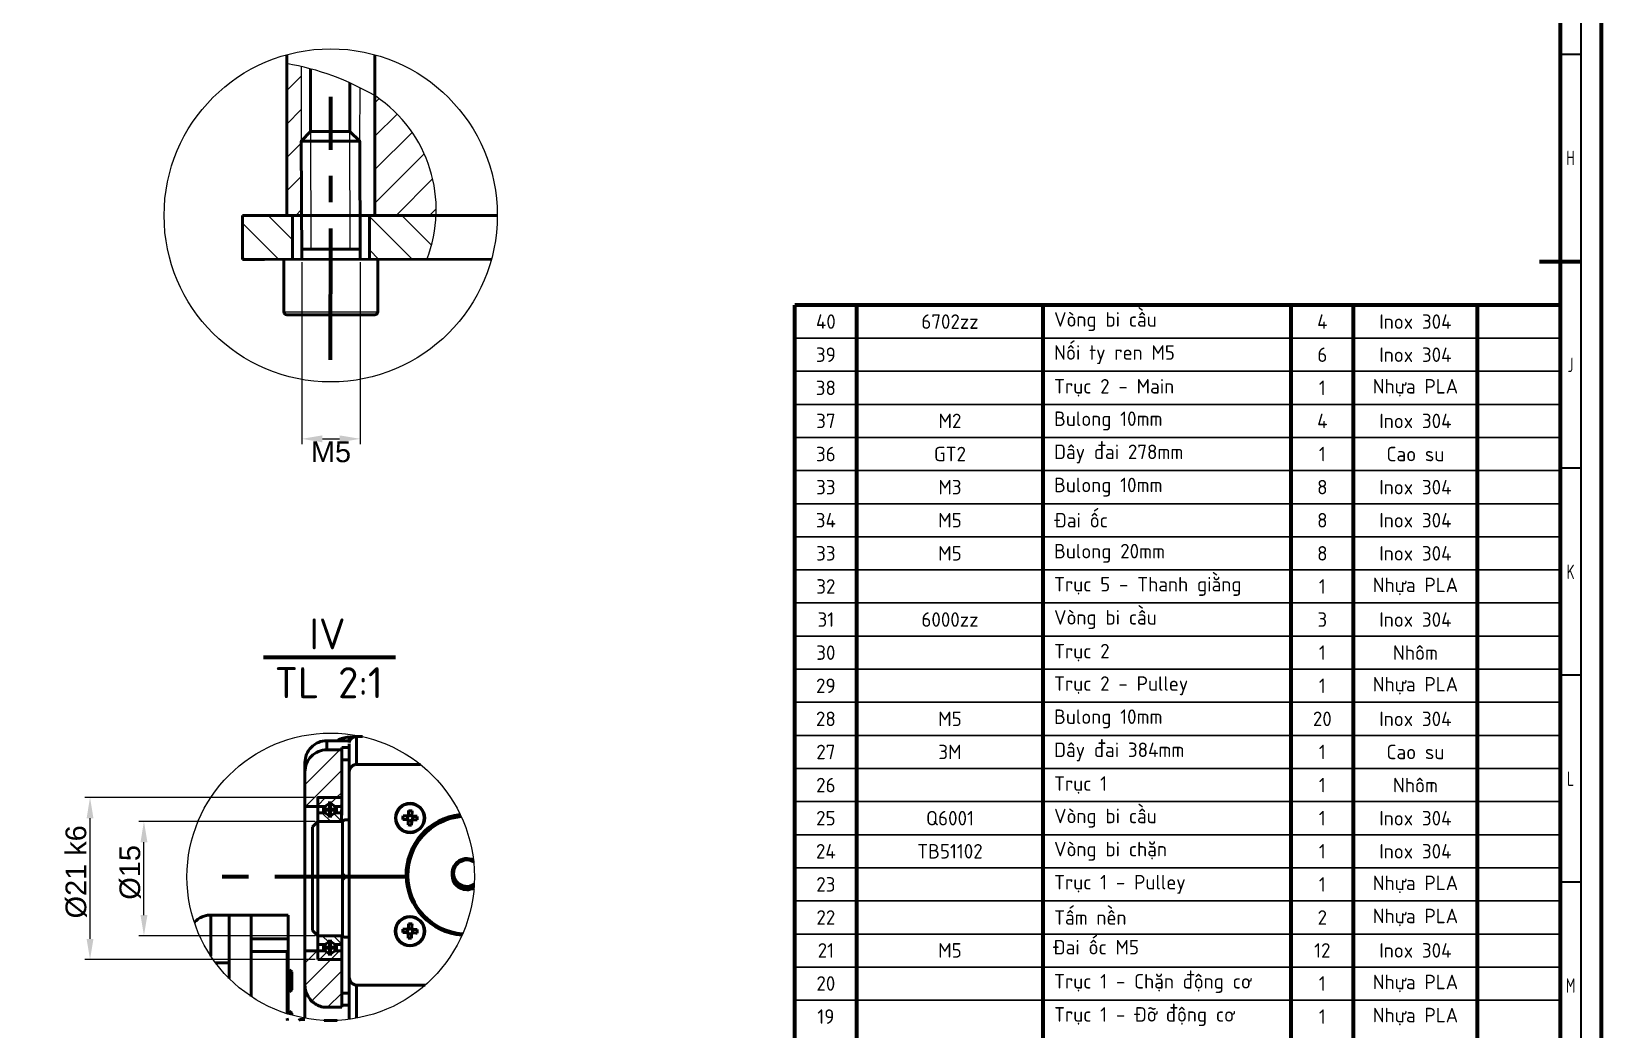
# Model space of a CAD drawing. Header units: millimetres. Extents: x -253 to 12701, y 1223 to 2077.
# Drawn here: x 556.1 to 935.6, y 1470.6 to 1711.8 of the extents above; entities that cross this region are included whole.
import ezdxf

# ---------------------------------------------------------------- set-up
doc = ezdxf.new("R2010")
doc.units = ezdxf.units.MM
for name, pattern in [('ACAD_ISO02W100', [15, 12, -3]), ('CENTER', [50.8, 31.75, -6.35, 6.35, -6.35]), ('NETDUTCOCHAMOGIUA', [18.652614, 12, -2.530296, 2, -2.122318])]:
    doc.linetypes.add(name, pattern=pattern)
for name, color, linetype, lineweight in [('0.3mm', 240, 'Continuous', 30), ('0.7mm', 7, 'Continuous', 70), ('Chu', 241, 'Continuous', 35), ('Net 0.35', 20, 'Continuous', 35), ('Net 0.7', 7, 'Continuous', 70), ('NET DAM', 7, 'Continuous', 50), ('Net Duc', 7, 'ACAD_ISO02W100', 70), ('NET MANH', 10, 'Continuous', 25)]:
    doc.layers.add(name, color=color, linetype=linetype, lineweight=lineweight)
doc.styles.add('F10', font='kythuat2.shx', dxfattribs={"height": 15, "bigfont": 'vn.shx'})
doc.styles.add('SLDTEXTSTYLE1', font='TXT', dxfattribs={"width": 0.7})
doc.styles.get("Standard").update_dxf_attribs({"font": 'arial.ttf'})
doc.dimstyles.new('ISO-25', dxfattribs={"dimtxt": 2.5, "dimasz": 5, "dimexe": 1.25, "dimexo": 0.625, "dimtad": 2, "dimdec": 0, "dimtxsty": 'Standard', "dimcen": 2.5, "dimadec": 0, "dimazin": 0, "dimtfac": 1, "dimtdec": 0, "dimtmove": 0, "dimatfit": 3, "dimfxl": 1, "dimarcsym": 0})

# ---------------------------------------------------------------- blocks, each defined once
blk = doc.blocks.new('*D160')
at = {"layer": 'Defpoints', "color": 0, "transparency": 16777216}
for p in [(621.38, 1656.71), (635.54, 1656.71), (635.54, 1613.38)]:
    blk.add_point(p, dxfattribs=at)
at = {"layer": 'NET DAM', "color": 0, "lineweight": -2, "transparency": 16777216}
for p, q in [((621.38, 1656.08), (621.38, 1612.13)), ((635.54, 1656.08), (635.54, 1612.13)), ((626.38, 1613.38), (630.54, 1613.38))]:
    blk.add_line(p, q, dxfattribs=at)
at = {"layer": 'NET DAM', "color": 0, "transparency": 16777216}
for points in [[(626.38, 1614.21), (626.38, 1612.54), (621.38, 1613.38)], [(630.54, 1614.21), (630.54, 1612.54), (635.54, 1613.38)]]:
    blk.add_solid(points, dxfattribs=at)
at = {"layer": 'NET DAM', "color": 0, "transparency": 16777216, "insert": (628.46, 1610.21), "char_height": 2.5, "attachment_point": 5}
blk.add_mtext('{\\H2x;M5}', dxfattribs=at)
blk = doc.blocks.new('*D144')
at = {"layer": 'Defpoints', "color": 0, "transparency": 16777216}
for p in [(583.25, 1520.91), (625.26, 1520.91), (625.27, 1493.3)]:
    blk.add_point(p, dxfattribs=at)
at = {"layer": 'NET MANH', "color": 0, "lineweight": -2, "transparency": 16777216}
for p, q in [((624.63, 1520.91), (582, 1520.91)), ((583.25, 1498.3), (583.25, 1515.91)), ((624.64, 1493.3), (582, 1493.3))]:
    blk.add_line(p, q, dxfattribs=at)
at = {"layer": 'NET MANH', "color": 0, "transparency": 16777216}
for points in [[(582.42, 1515.91), (584.09, 1515.91), (583.25, 1520.91)], [(582.42, 1498.3), (584.09, 1498.3), (583.25, 1493.3)]]:
    blk.add_solid(points, dxfattribs=at)
at = {"layer": 'NET MANH', "color": 0, "transparency": 16777216, "insert": (579.93, 1508.61), "char_height": 2.5, "attachment_point": 5, "rotation": 90}
blk.add_mtext('{\\H2x;Ø15}', dxfattribs=at)
blk = doc.blocks.new('*D145')
at = {"layer": 'Defpoints', "color": 0, "transparency": 16777216}
for p in [(570.22, 1526.68), (625.26, 1526.68), (625.27, 1487.53)]:
    blk.add_point(p, dxfattribs=at)
at = {"layer": 'NET MANH', "color": 0, "lineweight": -2, "transparency": 16777216}
for p, q in [((624.63, 1526.68), (568.97, 1526.68)), ((570.22, 1492.53), (570.22, 1521.68)), ((624.64, 1487.53), (568.97, 1487.53))]:
    blk.add_line(p, q, dxfattribs=at)
at = {"layer": 'NET MANH', "color": 0, "transparency": 16777216}
for points in [[(569.39, 1521.68), (571.05, 1521.68), (570.22, 1526.68)], [(569.39, 1492.53), (571.05, 1492.53), (570.22, 1487.53)]]:
    blk.add_solid(points, dxfattribs=at)
at = {"layer": 'NET MANH', "color": 0, "transparency": 16777216, "insert": (566.9, 1508.74), "char_height": 2.5, "attachment_point": 5, "rotation": 90}
blk.add_mtext('{\\H2x;Ø21 k6}', dxfattribs=at)

msp = doc.modelspace()

# ---------------------------------------------------------------- hatches: boundary and pattern name
at = {"layer": 'NET MANH', "transparency": 33554687}
h = msp.add_hatch(dxfattribs=at)
h.set_pattern_fill('ANSI31', color=256, scale=1.8)
h.set_pattern_definition([(45, (-10387.3626, -5007.842), (-4.0411153, 4.0411153), [])])
h.paths.add_polyline_path([(617.75, 1667.38), (621.34, 1667.38), (621.26, 1685.33), (621.24, 1703.36, 0.014097), (617.75, 1704.06)])
h.paths.add_polyline_path([(639.08, 1667.38), (653.86, 1667.39, 0.260766), (639.27, 1696.17, 0.000842), (639.08, 1696.28)])
h = msp.add_hatch(dxfattribs=at)
h.set_pattern_fill('ANSI31', color=256, scale=1.8, angle=90)
h.set_pattern_definition([(135, (-10387.3626, -5007.842), (-4.0411153, -4.0411153), [])])
h.paths.add_polyline_path([(637.76, 1667.38), (637.76, 1656.74), (651.63, 1656.75, 0.082737), (653.86, 1667.39)])
h.paths.add_polyline_path([(607.08, 1656.71), (619.16, 1656.72), (619.16, 1667.38), (607.08, 1667.37)])
h = msp.add_hatch(dxfattribs=at)
h.set_pattern_fill('ANSI31', color=256, scale=1.2)
h.set_pattern_definition([(45, (-3742.2245, -749.3814), (-2.6940768, 2.6940768), [])])
h.paths.add_polyline_path([(631.05, 1532.09), (631.05, 1535.82), (631.05, 1536.24), (631.05, 1536.72), (631.05, 1537.23), (631.05, 1537.71), (631.05, 1538.22), (627.49, 1538.22, 0.414182), (622.16, 1532.88), (622.16, 1532.59), (622.16, 1531.82), (622.16, 1530.59), (622.16, 1528.93), (622.16, 1526.86), (622.16, 1524.56), (625.26, 1524.56), (625.26, 1526.68), (631.05, 1526.68), (631.05, 1528.08)])
edge = h.paths.add_edge_path()
edge.add_line((631.06, 1487.33), (631.06, 1487.53))
edge.add_line((631.06, 1487.53), (625.27, 1487.53))
edge.add_line((625.27, 1487.53), (625.27, 1489.66))
edge.add_line((625.27, 1489.66), (622.17, 1489.66))
edge.add_line((622.17, 1489.66), (622.17, 1489.23))
edge.add_line((622.17, 1489.23), (622.17, 1486.87))
edge.add_line((622.17, 1486.87), (622.17, 1484.88))
edge.add_line((622.17, 1484.88), (622.17, 1483.31))
edge.add_line((622.17, 1483.31), (622.17, 1482.19))
edge.add_line((622.17, 1482.19), (622.17, 1481.52))
edge.add_line((622.17, 1481.52), (622.17, 1481.33))
edge.add_spline(control_points=[(622.17, 1481.33), (622.2, 1480.78), (622.26, 1480.22), (622.57, 1479.17), (623.3, 1477.95), (624.34, 1476.97), (625.54, 1476.33), (626.63, 1476), (627.3, 1476.04), (627.51, 1476)], knot_values=[0, 0, 0, 0, 0.051182, 0.213779, 0.408627, 0.580667, 0.746333, 0.922476, 1, 1, 1, 1], degree=3, periodic=0)
edge.add_line((627.51, 1476), (631.06, 1476))
edge.add_line((631.06, 1476), (631.06, 1476.54))
edge.add_line((631.06, 1476.54), (631.06, 1476.8))
edge.add_line((631.06, 1476.8), (631.06, 1477.13))
edge.add_line((631.06, 1477.13), (631.06, 1477.54))
edge.add_line((631.06, 1477.54), (631.06, 1478.02))
edge.add_line((631.06, 1478.02), (631.06, 1478.52))
edge.add_line((631.06, 1478.52), (631.06, 1479.01))
edge.add_line((631.06, 1479.01), (631.06, 1479.44))
edge.add_line((631.06, 1479.44), (631.06, 1483.25))
edge.add_line((631.06, 1483.25), (631.06, 1487.33))
h = msp.add_hatch(dxfattribs=at)
h.set_pattern_fill('ANSI31', color=256, scale=0.6)
h.set_pattern_definition([(45, (-3742.2245, -749.3814), (-1.3470384, 1.3470384), [])])
h.paths.add_polyline_path([(631.06, 1489.66), (629.36, 1489.66, -0.529579), (627.12, 1489.66), (625.27, 1489.66), (625.27, 1487.53), (631.06, 1487.53)])
h.paths.add_polyline_path([(631.05, 1526.68), (625.26, 1526.68), (625.26, 1524.56), (627.11, 1524.56, -0.529579), (629.35, 1524.56), (631.04, 1524.56)])
h = msp.add_hatch(dxfattribs=at)
h.set_pattern_fill('ANSI31', color=256, scale=0.6, angle=90)
h.set_pattern_definition([(135, (-3742.2245, -749.3814), (-1.3470384, -1.3470384), [])])
h.paths.add_polyline_path([(627.11, 1523.03), (625.26, 1523.03), (625.26, 1520.91), (631.03, 1520.91), (631.04, 1523.03), (629.35, 1523.03, -0.529579)])
h.paths.add_polyline_path([(631.06, 1493.3), (625.27, 1493.3), (625.27, 1491.18), (627.12, 1491.18, -0.529579), (629.36, 1491.18), (631.06, 1491.18)])

# ---------------------------------------------------------------- linework, layer by layer
at = {"layer": '0.3mm'}
for p, q in [((925.57, 1637.71), (740.57, 1637.71)), ((925.57, 1629.71), (740.57, 1629.71)), ((925.57, 1621.71), (740.57, 1621.71)), ((925.57, 1613.71), (740.57, 1613.71)), ((925.57, 1605.71), (740.57, 1605.71)), ((925.57, 1597.71), (740.57, 1597.71)), ((925.57, 1589.71), (740.57, 1589.71)), ((925.57, 1581.71), (740.57, 1581.71)), ((925.57, 1573.71), (740.57, 1573.71)), ((925.57, 1565.71), (740.57, 1565.71)), ((925.57, 1557.71), (740.57, 1557.71)), ((925.57, 1549.71), (740.57, 1549.71)), ((925.57, 1541.71), (740.57, 1541.71)), ((925.57, 1533.71), (740.57, 1533.71)), ((925.57, 1525.71), (740.57, 1525.71)), ((925.57, 1517.71), (740.57, 1517.71)), ((925.57, 1509.71), (740.57, 1509.71)), ((925.57, 1501.71), (740.57, 1501.71)), ((925.57, 1493.71), (740.57, 1493.71)), ((925.57, 1485.71), (740.57, 1485.71)), ((925.57, 1477.76), (740.57, 1477.76))]:
    msp.add_line(p, q, dxfattribs=at)
at = {"layer": '0.7mm'}
msp.add_line((925.57, 1645.71), (740.57, 1645.71), dxfattribs=at)
at = {"layer": '0.7mm', "lineweight": 70}
msp.add_line((612.11, 1560.58), (644.02, 1560.58), dxfattribs=at)
at = {"layer": 'Net 0.35', "linetype": 'Continuous', "lineweight": 35}
for p, q in [((930.57, 2071.76), (930.57, 1240.76)), ((930.57, 1706.26), (925.57, 1706.26)), ((930.57, 1606.26), (925.57, 1606.26)), ((930.57, 1556.26), (925.57, 1556.26)), ((930.57, 1506.26), (925.57, 1506.26))]:
    msp.add_line(p, q, dxfattribs=at)
at = {"layer": 'Net 0.7', "linetype": 'Continuous', "lineweight": 70}
for p, q in [((925.57, 2066.76), (925.57, 1245.76)), ((920.57, 1656.26), (930.57, 1656.26))]:
    msp.add_line(p, q, dxfattribs=at)
at = {"layer": 'Net 0.7'}
for p, q in [((740.57, 1315.76), (740.57, 1645.71)), ((755.57, 1315.76), (755.57, 1645.71)), ((800.57, 1315.76), (800.57, 1645.71)), ((860.57, 1315.76), (860.57, 1645.71)), ((875.57, 1315.76), (875.57, 1645.71)), ((905.57, 1315.76), (905.57, 1645.71))]:
    msp.add_line(p, q, dxfattribs=at)
msp.add_lwpolyline([(-253.43, 1235.76), (935.57, 1235.76), (935.57, 2076.76), (-253.43, 2076.76)], close=True, dxfattribs=at)
at = {"layer": 'NET DAM', "color": 7}
for p, q in [((617.75, 1706.21), (617.75, 1667.37)), ((639.08, 1667.37), (639.08, 1706.19)), ((607.08, 1667.37), (668.64, 1667.39)), ((607.08, 1656.71), (607.08, 1667.37)), ((607.08, 1667.37), (612.42, 1667.37)), ((607.08, 1656.71), (607.08, 1667.37)), ((667.22, 1656.77), (607.08, 1656.71)), ((612.42, 1656.71), (607.08, 1656.71)), ((617.08, 1656.71), (617.08, 1644.04)), ((617.08, 1656.71), (617.08, 1644.04)), ((639.75, 1644.04), (639.75, 1656.71)), ((639.75, 1644.04), (639.75, 1656.71)), ((639.08, 1643.37), (617.75, 1643.37)), ((639.08, 1643.37), (617.75, 1643.37)), ((633.92, 1541.28), (632.83, 1541.28)), ((636.09, 1541.43), (634.6, 1541.43)), ((627.49, 1540.43), (633.01, 1540.44)), ((627.49, 1540.43), (627.49, 1538.22)), ((631.05, 1538.22), (627.49, 1538.22)), ((631.05, 1538.22), (631.05, 1538.76)), ((622.16, 1534.81), (622.16, 1535.1)), ((622.16, 1534.81), (622.16, 1533.94)), ((622.16, 1532.88), (622.16, 1533.94)), ((650.09, 1534.68), (634.6, 1534.68)), ((632.82, 1532.59), (632.84, 1483.62)), ((645.87, 1522.28), (646.99, 1522.17)), ((646.99, 1522.17), (646.98, 1521.91)), ((646.99, 1522.17), (647.13, 1522.16)), ((647.17, 1522.2), (647.18, 1522.34)), ((647.22, 1523.53), (647.18, 1522.34)), ((647.43, 1522.33), (647.18, 1522.34)), ((648.03, 1522.31), (647.78, 1522.32)), ((648.06, 1522.13), (648.21, 1522.12)), ((648.2, 1521.87), (648.21, 1522.12)), ((649.32, 1522.15), (648.21, 1522.12)), ((632.83, 1521.29), (631.94, 1521.29)), ((646.97, 1521.57), (646.96, 1521.36)), ((647.1, 1520.08), (647.13, 1521.13)), ((647.13, 1521.13), (647.14, 1521.27)), ((647.13, 1521.13), (647.39, 1521.12)), ((647.73, 1521.11), (647.98, 1521.1)), ((648.18, 1521.32), (648.18, 1521.52)), ((631.94, 1507.55), (632.83, 1507.55)), ((657.72, 1508.4), (657.72, 1507.95)), ((661.28, 1504.85), (661.28, 1504.39)), ((603.85, 1498.3), (599.36, 1498.3)), ((599.41, 1488.38), (599.41, 1498.3)), ((603.85, 1498.3), (599.41, 1498.3)), ((609.19, 1498.3), (603.85, 1498.3)), ((603.85, 1486.74), (603.85, 1498.3)), ((603.85, 1498.3), (603.85, 1498.3)), ((603.85, 1498.3), (609.19, 1498.3)), ((603.85, 1498.3), (603.85, 1482.95)), ((618.08, 1498.3), (609.19, 1498.3)), ((609.19, 1498.3), (609.19, 1478.59)), ((609.19, 1498.3), (609.19, 1498.3)), ((609.19, 1498.3), (618.08, 1498.3)), ((609.19, 1498.3), (609.19, 1492.59)), ((618.08, 1498.3), (618.08, 1492.59)), ((618.08, 1498.3), (618.08, 1498.3)), ((647.2, 1496.17), (647.16, 1494.99)), ((609.19, 1492.59), (618.08, 1492.59)), ((618.08, 1492.59), (618.08, 1474.37)), ((631.95, 1492.93), (632.84, 1492.93)), ((645.85, 1494.92), (646.97, 1494.81)), ((646.95, 1494.21), (646.94, 1494.01)), ((646.97, 1494.81), (646.96, 1494.56)), ((646.97, 1494.81), (647.11, 1494.81)), ((647.08, 1492.73), (647.12, 1493.77)), ((647.12, 1493.77), (647.12, 1493.91)), ((647.12, 1493.77), (647.37, 1493.76)), ((647.15, 1494.84), (647.16, 1494.99)), ((647.41, 1494.98), (647.16, 1494.99)), ((647.71, 1493.75), (647.97, 1493.74)), ((648.01, 1494.96), (647.76, 1494.96)), ((648.04, 1494.77), (648.19, 1494.77)), ((648.16, 1493.97), (648.16, 1494.17)), ((648.18, 1494.51), (648.19, 1494.77)), ((649.3, 1494.8), (648.19, 1494.77)), ((609.19, 1489.49), (617.9, 1489.49)), ((617.9, 1489.49), (617.9, 1474.43)), ((603.85, 1486.74), (600.56, 1486.74)), ((618.47, 1485.07), (618.08, 1485.07)), ((618.96, 1484.57), (618.47, 1485.07)), ((618.47, 1484.9), (618.47, 1485.07)), ((618.47, 1479.74), (618.47, 1484.9)), ((618.96, 1484.43), (618.96, 1484.57)), ((618.96, 1480.24), (618.96, 1484.43)), ((618.47, 1479.74), (618.96, 1480.24)), ((634.62, 1481.37), (651.23, 1481.37)), ((618.08, 1479.74), (618.47, 1479.74)), ((631.06, 1476.54), (631.06, 1476)), ((631.06, 1476.54), (632.84, 1476.54)), ((618.47, 1475.1), (618.08, 1475.1)), ((618.96, 1474.6), (618.47, 1475.1)), ((618.47, 1474.93), (618.47, 1475.1)), ((618.47, 1474.25), (618.47, 1474.93)), ((618.96, 1474.46), (618.96, 1474.6)), ((618.96, 1474.11), (618.96, 1474.46)), ((622.16, 1473.08), (621.28, 1473.08)), ((629.97, 1472.84), (626.8, 1472.84)), ((627.51, 1476), (631.06, 1476))]:
    msp.add_line(p, q, dxfattribs=at)
at = {"layer": 'NET DAM'}
for p, q in [((623.5, 1687.63), (623.51, 1702.79)), ((633, 1699.42), (632.98, 1687.64)), ((623.51, 1687.64), (621.27, 1685.33)), ((632.98, 1687.64), (623.51, 1687.64)), ((632.98, 1685.33), (623.51, 1685.33)), ((635.43, 1685.33), (632.98, 1687.64)), ((619.16, 1656.71), (619.16, 1667.37)), ((637.76, 1656.71), (637.76, 1667.37)), ((635.54, 1659.22), (621.38, 1659.22)), ((622.16, 1473.37), (622.16, 1532.89)), ((625.26, 1524.56), (622.16, 1524.56)), ((625.26, 1524.56), (627.11, 1524.56)), ((625.26, 1523.03), (627.11, 1523.03)), ((629.35, 1524.56), (631.05, 1524.56)), ((629.35, 1523.03), (631.04, 1523.03)), ((625.26, 1520.91), (623.99, 1519.64)), ((623.99, 1494.57), (623.99, 1519.64)), ((625.26, 1520.91), (625.27, 1493.3)), ((627.33, 1520.91), (625.26, 1520.91)), ((625.26, 1520.91), (631.03, 1520.91)), ((631.03, 1520.91), (625.26, 1520.91)), ((625.26, 1520.91), (631.22, 1520.91)), ((630.64, 1520.91), (627.33, 1520.91)), ((630.79, 1520.91), (630.64, 1520.91)), ((631.23, 1493.3), (631.22, 1520.91)), ((625.27, 1493.3), (623.99, 1494.57)), ((627.5, 1493.3), (625.27, 1493.3)), ((631.06, 1493.3), (627.5, 1493.3)), ((631.23, 1493.3), (631.06, 1493.3)), ((625.27, 1489.66), (622.17, 1489.66)), ((625.27, 1491.18), (627.12, 1491.18)), ((625.27, 1489.66), (627.12, 1489.66)), ((629.36, 1491.18), (631.06, 1491.18)), ((629.36, 1489.66), (631.06, 1489.66)), ((625.26, 1487.53), (631.04, 1487.53)), ((627.34, 1487.53), (625.27, 1487.53)), ((631.04, 1487.53), (625.27, 1487.53)), ((630.64, 1487.53), (627.34, 1487.53)), ((630.8, 1487.53), (630.64, 1487.53))]:
    msp.add_line(p, q, dxfattribs=at)
at = {"layer": 'NET DAM', "color": 8}
for p, q in [((632.83, 1541.28), (632.83, 1540.44)), ((631.05, 1538.76), (632.82, 1538.76)), ((631.05, 1535.82), (632.82, 1535.82)), ((632.84, 1479.44), (631.06, 1479.44)), ((617.91, 1472.84), (617.9, 1473.04)), ((621.28, 1472.84), (621.28, 1473.08))]:
    msp.add_line(p, q, dxfattribs=at)
at = {"layer": 'NET DAM'}
for points in [[(635.54, 1656.71), (635.42, 1685.33), (621.26, 1685.33), (621.38, 1656.71)], [(631.03, 1520.91), (631.05, 1526.68), (625.26, 1526.68), (625.26, 1520.91)], [(631.06, 1487.53), (631.06, 1493.3), (625.27, 1493.3), (625.27, 1487.53)]]:
    msp.add_lwpolyline(points, dxfattribs=at)
at = {"layer": 'NET DAM', "color": 8, "flags": 128}
for points in [[(634.6, 1534.68), (634.6, 1537), (634.6, 1538.85), (634.6, 1540.21), (634.6, 1541.07), (634.6, 1541.42), (634.6, 1541.43)], [(634.62, 1473.37), (634.62, 1475.56), (634.62, 1478.25), (634.62, 1481.37)]]:
    msp.add_lwpolyline(points, dxfattribs=at)
at = {"layer": 'NET DAM', "color": 7, "flags": 128}
for points in [[(631.05, 1538.76), (631.05, 1538.68), (631.05, 1538.46), (631.05, 1538.13), (631.05, 1537.71), (631.05, 1537.23), (631.05, 1536.72), (631.05, 1536.24), (631.05, 1535.82)], [(632.82, 1539.65), (632.82, 1539.64), (632.82, 1539.27), (632.82, 1538.37), (632.82, 1536.95), (632.82, 1535.01), (632.82, 1532.59)], [(631.03, 1520.91), (631.05, 1523.83), (631.05, 1528.08), (631.05, 1532.09), (631.05, 1535.82)], [(647.22, 1523.53), (647.21, 1523.4), (647.21, 1523.27), (647.2, 1523.14), (647.2, 1523.02), (647.19, 1522.89), (647.19, 1522.75), (647.19, 1522.62), (647.18, 1522.49)], [(648.03, 1522.46), (648.04, 1522.59), (648.04, 1522.72), (648.05, 1522.86), (648.05, 1522.98), (648.06, 1523.11), (648.06, 1523.24), (648.07, 1523.37), (648.07, 1523.5)], [(647.13, 1521.13), (647.13, 1521), (647.12, 1520.86), (647.12, 1520.73), (647.11, 1520.6), (647.11, 1520.47), (647.1, 1520.34), (647.1, 1520.21), (647.1, 1520.08)], [(647.95, 1520.05), (647.95, 1520.18), (647.96, 1520.31), (647.96, 1520.44), (647.97, 1520.57), (647.97, 1520.7), (647.98, 1520.83), (647.98, 1520.97), (647.98, 1521.1)], [(647.2, 1496.17), (647.19, 1496.04), (647.19, 1495.92), (647.18, 1495.79), (647.18, 1495.66), (647.17, 1495.53), (647.17, 1495.4), (647.17, 1495.27), (647.16, 1495.14)], [(648.01, 1495.11), (648.02, 1495.24), (648.02, 1495.37), (648.03, 1495.5), (648.03, 1495.63), (648.04, 1495.76), (648.04, 1495.89), (648.05, 1496.01), (648.05, 1496.14)], [(631.06, 1479.44), (631.06, 1483.25), (631.06, 1487.33), (631.06, 1491.64), (631.06, 1493.3)], [(647.11, 1493.77), (647.11, 1493.64), (647.1, 1493.51), (647.1, 1493.38), (647.09, 1493.25), (647.09, 1493.11), (647.09, 1492.98), (647.08, 1492.85), (647.08, 1492.73)], [(647.93, 1492.7), (647.93, 1492.82), (647.94, 1492.95), (647.94, 1493.08), (647.95, 1493.21), (647.95, 1493.35), (647.96, 1493.48), (647.96, 1493.61), (647.97, 1493.74)], [(632.84, 1483.62), (632.84, 1480.38), (632.84, 1477.59), (632.84, 1475.28), (632.84, 1473.47), (632.84, 1473.09)], [(631.06, 1479.44), (631.06, 1479.01), (631.06, 1478.52), (631.06, 1478.02), (631.06, 1477.54), (631.06, 1477.13), (631.06, 1476.8), (631.06, 1476.61), (631.06, 1476.54)], [(617.95, 1472.84), (617.95, 1472.86), (617.9, 1473.38)]]:
    msp.add_lwpolyline(points, dxfattribs=at)
at = {"layer": 'NET DAM'}
for centre in [(628.23, 1523.79), (628.24, 1490.42)]:
    msp.add_circle(centre, 1.35, dxfattribs=at)
at = {"layer": 'NET DAM', "color": 7}
for centre, radius in [((647.58, 1521.75), 3.55), ((647.58, 1521.76), 3.43), ((647.56, 1494.4), 3.55), ((647.56, 1494.41), 3.43)]:
    msp.add_circle(centre, radius, dxfattribs=at)
for centre, radius, start, end in [((617.75, 1644.04), 0.667, 180, 270), ((617.75, 1644.04), 0.667, 180, 270), ((639.08, 1644.04), 0.667, 270, 0), ((639.08, 1644.04), 0.667, 270, 0), ((632.83, 1535.95), 5.33, 90, 122.7727), ((627.49, 1535.1), 5.33, 90.0124, 180.0124), ((627.49, 1532.89), 5.33, 90.0124, 180.0124), ((658.39, 1521.41), 12.54, 176.0279, 179.9246), ((641.56, 1352.65), 169.68, 88.1907, 88.5427), ((661.28, 1508.03), 14.66, 96.187, 265.481), ((647.58, 1521.8), 0.804, 119.9918, 145.9352), ((647.58, 1521.72), 0.631, 162.1367, 193.8159), ((647.58, 1521.72), 0.632, 135.4997, 162.1359), ((661.27, 1507.95), 14.22, 95.4065, 265.9873), ((647.58, 1521.72), 0.632, 130.4259, 135.501), ((647.58, 1521.72), 0.632, 103.8018, 130.4247), ((647.23, 1511.68), 11.85, 85.915, 90.0415), ((647.58, 1521.72), 0.632, 72.1537, 103.8029), ((647.58, 1521.72), 0.632, 45.5302, 72.1545), ((647.58, 1521.8), 0.804, 30.0185, 55.9637), ((647.58, 1521.72), 0.632, 40.4534, 45.5288), ((647.58, 1521.72), 0.632, 13.8169, 40.4546), ((647.58, 1521.72), 0.631, 342.1367, 13.8159), ((641.66, 1352.4), 169.93, 87.4142, 87.7659), ((636.72, 1522.17), 12.6, 356.0366, 359.916), ((641.53, 1351.8), 169.68, 88.1907, 88.5427), ((647.58, 1521.8), 0.804, 210.0185, 235.9637), ((647.58, 1521.72), 0.632, 193.8169, 220.4546), ((647.58, 1521.72), 0.632, 220.4534, 225.5288), ((648, 1533.48), 13.43, 266.1572, 269.7993), ((647.58, 1521.72), 0.632, 225.5302, 252.1545), ((647.58, 1521.72), 0.632, 252.1537, 283.8029), ((647.58, 1521.72), 0.632, 283.8018, 310.4247), ((647.58, 1521.8), 0.804, 299.9918, 325.9352), ((647.58, 1521.72), 0.632, 310.4259, 315.501), ((647.58, 1521.72), 0.632, 315.4997, 342.1359), ((641.62, 1351.54), 169.93, 87.4142, 87.7659), ((661.28, 1508.41), 3.55, 62.8294, 270.015), ((661.28, 1508.42), 3.2, 58.5499, 304.4632), ((661.27, 1507.95), 3.55, 180.0337, 270.0332), ((661.28, 1508.41), 3.56, 270.0128, 300.1265), ((661.28, 1507.95), 3.55, 270.0007, 299.4938), ((647.21, 1484.32), 11.85, 85.915, 90.0415), ((658.37, 1494.05), 12.54, 176.0279, 179.9246), ((641.51, 1324.44), 169.68, 88.1907, 88.5427), ((641.54, 1325.29), 169.68, 88.1907, 88.5427), ((647.56, 1494.44), 0.804, 210.0185, 235.9637), ((647.56, 1494.44), 0.804, 119.9918, 145.9352), ((647.56, 1494.36), 0.631, 162.1367, 193.8159), ((647.56, 1494.36), 0.632, 193.8169, 220.4546), ((647.56, 1494.36), 0.632, 135.4997, 162.1359), ((647.56, 1494.36), 0.632, 220.4534, 225.5288), ((647.98, 1506.12), 13.43, 266.1572, 269.7993), ((647.56, 1494.36), 0.632, 130.4259, 135.501), ((647.56, 1494.36), 0.632, 225.5302, 252.1545), ((647.56, 1494.36), 0.632, 103.8018, 130.4247), ((647.56, 1494.36), 0.632, 252.1537, 283.8029), ((647.56, 1494.36), 0.632, 72.1537, 103.8029), ((647.56, 1494.36), 0.632, 283.8018, 310.4247), ((647.56, 1494.36), 0.632, 45.5302, 72.1545), ((647.56, 1494.44), 0.804, 299.9918, 325.9352), ((647.56, 1494.36), 0.632, 310.4259, 315.501), ((647.56, 1494.44), 0.804, 30.0185, 55.9637), ((647.56, 1494.36), 0.632, 40.4534, 45.5288), ((647.56, 1494.36), 0.632, 315.4997, 342.1359), ((647.56, 1494.36), 0.632, 13.8169, 40.4546), ((647.56, 1494.36), 0.631, 342.1367, 13.8159), ((641.61, 1324.19), 169.93, 87.4142, 87.7659), ((641.64, 1325.04), 169.93, 87.4142, 87.7659), ((636.7, 1494.82), 12.6, 356.0366, 359.916), ((621.28, 1472.19), 0.889, 90, 132.3928)]:
    msp.add_arc(centre, radius, start, end, dxfattribs=at)
for centre, major_axis, ratio, start_param, end_param in [((647.5, 1521.69), (0.425, -0.385), 0.938186, 3.494088, 4.129221), ((647.59, 1521.76), (0.012, 0.592), 0.932414, 5.950883, 6.586016), ((647.66, 1521.68), (0.437, 0.369), 0.938678, 5.260749, 5.895881), ((647.58, 1521.61), (0.552, -0.008), 0.946494, 4.372896, 5.008029), ((647.49, 1494.33), (0.425, -0.385), 0.938186, 3.494088, 4.129221), ((647.56, 1494.25), (0.552, -0.008), 0.946494, 4.372896, 5.008029), ((647.57, 1494.41), (0.012, 0.592), 0.932414, 5.950883, 6.586016), ((647.64, 1494.33), (0.437, 0.369), 0.938678, 5.260749, 5.895881)]:
    msp.add_ellipse(centre, major_axis=major_axis, ratio=ratio, start_param=start_param, end_param=end_param, dxfattribs=at)
for points, knots in [([(634.58, 1541.41), (634.39, 1541.4), (634.02, 1541.38), (633.56, 1541.12), (633.23, 1540.81), (633.02, 1540.49), (632.91, 1540.23), (632.88, 1540.08), (632.86, 1540.02)], [0, 0, 0, 0, 0.2341831, 0.4590472, 0.6449728, 0.8020874, 0.9313605, 1, 1, 1, 1]), ([(632.82, 1532.59), (632.85, 1532.88), (632.9, 1533.39), (633.23, 1533.96), (633.57, 1534.31), (633.89, 1534.52), (634.24, 1534.65), (634.48, 1534.67), (634.6, 1534.68)], [0, 0, 0, 0, 0.283693, 0.50106, 0.634685, 0.761512, 0.882791, 1, 1, 1, 1]), ([(647.13, 1522.16), (647.11, 1522.17), (647.04, 1522.19), (646.97, 1522.22), (646.92, 1522.24), (646.92, 1522.25)], [0, 0, 0, 0, 0.290537, 0.88255, 1, 1, 1, 1]), ([(647.18, 1522.49), (647.18, 1522.48), (647.18, 1522.41), (647.18, 1522.32), (647.17, 1522.23), (647.17, 1522.2)], [0, 0, 0, 0, 0.11745, 0.709463, 1, 1, 1, 1]), ([(648.03, 1522.17), (648.03, 1522.2), (648.03, 1522.29), (648.03, 1522.38), (648.03, 1522.45), (648.03, 1522.46)], [0, 0, 0, 0, 0.2905366, 0.8825495, 1, 1, 1, 1]), ([(648.28, 1522.2), (648.27, 1522.19), (648.22, 1522.18), (648.15, 1522.16), (648.09, 1522.14), (648.06, 1522.13)], [0, 0, 0, 0, 0.11745, 0.709463, 1, 1, 1, 1]), ([(631.94, 1521.29), (631.9, 1521.28), (631.75, 1521.29), (631.53, 1521.2), (631.33, 1521.07), (631.25, 1520.96), (631.22, 1520.91)], [0, 0, 0, 0, 0.165317, 0.518813, 0.803505, 1, 1, 1, 1]), ([(646.89, 1521.39), (646.89, 1521.39), (646.94, 1521.37), (647.01, 1521.34), (647.08, 1521.32), (647.1, 1521.31)], [0, 0, 0, 0, 0.11745, 0.709463, 1, 1, 1, 1]), ([(647.14, 1521.27), (647.14, 1521.25), (647.14, 1521.21), (647.13, 1521.16), (647.13, 1521.13), (647.13, 1521.13)], [0, 0, 0, 0, 0.290537, 0.88255, 1, 1, 1, 1]), ([(647.98, 1521.1), (647.99, 1521.1), (647.99, 1521.13), (647.99, 1521.18), (647.99, 1521.22), (647.99, 1521.24)], [0, 0, 0, 0, 0.11745, 0.709463, 1, 1, 1, 1]), ([(648.03, 1521.28), (648.06, 1521.28), (648.12, 1521.3), (648.19, 1521.33), (648.24, 1521.34), (648.25, 1521.35)], [0, 0, 0, 0, 0.2905366, 0.8825495, 1, 1, 1, 1]), ([(631.22, 1508.27), (631.27, 1508.23), (631.4, 1508.11), (631.64, 1507.86), (631.84, 1507.66), (631.94, 1507.55)], [0.3465942, 0.3465942, 0.3465942, 0.3465942, 0.4968404, 0.7481089, 1, 1, 1, 1]), ([(631.94, 1507.55), (631.83, 1507.44), (631.61, 1507.21), (631.37, 1506.96), (631.25, 1506.84), (631.22, 1506.81)], [0, 0, 0, 0, 0.282393, 0.5638202, 0.6626309, 0.6626309, 0.6626309, 0.6626309]), ([(595.44, 1496.51), (595.7, 1496.8), (596.28, 1497.32), (597.27, 1497.89), (598.33, 1498.24), (599.05, 1498.28), (599.41, 1498.3)], [0.4698932, 0.4698932, 0.4698932, 0.4698932, 0.609182, 0.7440094, 0.8741875, 1, 1, 1, 1]), ([(631.22, 1493.31), (631.23, 1493.3), (631.29, 1493.2), (631.47, 1493.06), (631.72, 1492.94), (631.88, 1492.95), (631.95, 1492.93)], [0, 0, 0, 0, 0.0549917, 0.4149946, 0.7845545, 1, 1, 1, 1]), ([(646.87, 1494.04), (646.87, 1494.03), (646.92, 1494.01), (646.99, 1493.99), (647.06, 1493.96), (647.08, 1493.95)], [0, 0, 0, 0, 0.11745, 0.709463, 1, 1, 1, 1]), ([(647.11, 1494.81), (647.09, 1494.81), (647.02, 1494.84), (646.95, 1494.87), (646.9, 1494.89), (646.9, 1494.89)], [0, 0, 0, 0, 0.290537, 0.88255, 1, 1, 1, 1]), ([(647.12, 1493.91), (647.12, 1493.9), (647.12, 1493.85), (647.11, 1493.81), (647.11, 1493.78), (647.11, 1493.77)], [0, 0, 0, 0, 0.290537, 0.88255, 1, 1, 1, 1]), ([(647.16, 1495.14), (647.16, 1495.13), (647.16, 1495.06), (647.16, 1494.96), (647.15, 1494.87), (647.15, 1494.84)], [0, 0, 0, 0, 0.11745, 0.709463, 1, 1, 1, 1]), ([(647.97, 1493.74), (647.97, 1493.75), (647.97, 1493.78), (647.97, 1493.82), (647.97, 1493.87), (647.97, 1493.88)], [0, 0, 0, 0, 0.11745, 0.709463, 1, 1, 1, 1]), ([(648.01, 1494.81), (648.01, 1494.84), (648.01, 1494.93), (648.01, 1495.03), (648.01, 1495.1), (648.01, 1495.11)], [0, 0, 0, 0, 0.2905366, 0.8825495, 1, 1, 1, 1]), ([(648.01, 1493.92), (648.04, 1493.93), (648.1, 1493.95), (648.17, 1493.97), (648.22, 1493.99), (648.23, 1493.99)], [0, 0, 0, 0, 0.2905366, 0.8825495, 1, 1, 1, 1]), ([(648.26, 1494.84), (648.25, 1494.84), (648.2, 1494.82), (648.13, 1494.8), (648.07, 1494.78), (648.04, 1494.77)], [0, 0, 0, 0, 0.11745, 0.709463, 1, 1, 1, 1]), ([(622.17, 1481.33), (622.2, 1480.78), (622.26, 1480.22), (622.57, 1479.17), (623.3, 1477.95), (624.34, 1476.97), (625.54, 1476.33), (626.63, 1476), (627.3, 1476.04), (627.51, 1476)], [0, 0, 0, 0, 0.051182, 0.213779, 0.408627, 0.580667, 0.746333, 0.922476, 1, 1, 1, 1]), ([(634.62, 1481.37), (634.49, 1481.38), (634.25, 1481.4), (633.89, 1481.55), (633.56, 1481.79), (633.22, 1482.17), (632.91, 1482.79), (632.86, 1483.32), (632.84, 1483.62)], [0, 0, 0, 0, 0.114507, 0.234258, 0.361613, 0.498461, 0.715222, 1, 1, 1, 1])]:
    msp.add_open_spline(points, degree=3, knots=knots, dxfattribs=at)
at = {"layer": 'Net Duc', "linetype": 'CENTER'}
for p, q in [((628.36, 1632.45), (628.41, 1696.04)), ((646.63, 1507.55), (601.62, 1507.55))]:
    msp.add_line(p, q, dxfattribs=at)
at = {"layer": 'Net Duc', "linetype": 'NETDUTCOCHAMOGIUA'}
for p, q in [((628.18, 1525.71), (628.18, 1521.88)), ((626.32, 1523.79), (630.14, 1523.79)), ((628.19, 1492.33), (628.19, 1488.51)), ((626.33, 1490.42), (630.15, 1490.42))]:
    msp.add_line(p, q, dxfattribs=at)
at = {"layer": 'NET MANH'}
for p, q in [((621.24, 1703.36), (621.26, 1685.33)), ((635.45, 1685.31), (635.51, 1698.23)), ((623.49, 1687.63), (623.62, 1659.22)), ((633.09, 1659.22), (632.98, 1687.64)), ((617.08, 1644.04), (639.75, 1644.04))]:
    msp.add_line(p, q, dxfattribs=at)
for centre, radius in [((628.39, 1667.38), 40.26), ((628.39, 1507.55), 34.74)]:
    msp.add_circle(centre, radius, dxfattribs=at)
for centre, radius, start, end in [((607.15, 1641.85), 63.1, 59.4078, 80.3316), ((620.84, 1668.74), 33.05, 338.6004, 56.1095)]:
    msp.add_arc(centre, radius, start, end, dxfattribs=at)

# ---------------------------------------------------------------- texts
at = {"layer": '0.7mm', "lineweight": 70, "char_height": 7.5, "attachment_point": 1, "style": 'F10'}
for s, insert, width in [('{\\fTCVN 7284|b0|i0|c0|p34;IV}', (623.24, 1569.99), 37.6692), ('\\pxqc;{\\fTCVN 7284|b0|i0|c0|p34;TL 2:1}', (601.17, 1558.2), 53.4815)]:
    msp.add_mtext(s, dxfattribs=dict(at, insert=insert, width=width))
at = {"layer": 'Chu', "char_height": 3.5, "attachment_point": 5, "style": 'SLDTEXTSTYLE1'}
for s, insert in [('{\\fTCVN 7284|b0|i0|c0|p34;H}', (928.07, 1681.26)), ('{\\fTCVN 7284|b0|i0|c0|p34;J}', (928.07, 1631.26)), ('{\\fTCVN 7284|b0|i0|c0|p34;K}', (928.07, 1581.26)), ('{\\fTCVN 7284|b0|i0|c0|p34;L}', (928.07, 1531.26)), ('{\\fTCVN 7284|b0|i0|c0|p34;M}', (928.07, 1481.26))]:
    msp.add_mtext(s, dxfattribs=dict(at, insert=insert))
at = {"layer": 'Net 0.7', "lineweight": 211, "char_height": 3.5, "attachment_point": 5}
for s, width, insert in [('{\\fTCVN 7284|b0|i0|c0|p34;40}', 37.6512, (748.07, 1641.71)), ('{\\fTCVN 7284|b0|i0|c0|p34;6702zz}', 32.1218, (778.07, 1641.71)), ('\\pxql;{\\fTCVN 7284|b0|i0|c0|p34;Vòng bi cầu}', 56.7321, (831.6, 1641.71)), ('{\\fTCVN 7284|b0|i0|c0|p34;4}', 37.6512, (868.07, 1641.71)), ('{\\fTCVN 7284|b0|i0|c0|p34;Inox 304}', 37.6512, (890.57, 1641.71)), ('\\pxql;{\\fTCVN 7284|b0|i0|c0|p34;Nối ty ren M5}', 56.7321, (831.6, 1633.71)), ('{\\fTCVN 7284|b0|i0|c0|p34;39}', 37.6512, (748.07, 1633.71)), ('{\\fTCVN 7284|b0|i0|c0|p34;6}', 37.6512, (868.07, 1633.71)), ('{\\fTCVN 7284|b0|i0|c0|p34;Inox 304}', 37.6512, (890.57, 1633.71)), ('{\\fTCVN 7284|b0|i0|c0|p34;38}', 37.6512, (748.07, 1625.71)), ('\\pxql;{\\fTCVN 7284|b0|i0|c0|p34;Trục 2 - Main}', 56.7321, (831.6, 1625.71)), ('{\\fTCVN 7284|b0|i0|c0|p34;1}', 37.6512, (868.07, 1625.71)), ('{\\fTCVN 7284|b0|i0|c0|p34;Nhựa PLA}', 37.6512, (890.57, 1625.71)), ('{\\fTCVN 7284|b0|i0|c0|p34;37}', 37.6512, (748.07, 1617.71)), ('{\\fTCVN 7284|b0|i0|c0|p34;M2}', 32.1218, (778.07, 1617.71)), ('\\pxql;{\\fTCVN 7284|b0|i0|c0|p34;Bulong 10mm}', 56.7321, (831.6, 1617.71)), ('{\\fTCVN 7284|b0|i0|c0|p34;4}', 37.6512, (868.07, 1617.71)), ('{\\fTCVN 7284|b0|i0|c0|p34;Inox 304}', 37.6512, (890.57, 1617.71)), ('{\\fTCVN 7284|b0|i0|c0|p34;36}', 37.6512, (748.07, 1609.71)), ('{\\fTCVN 7284|b0|i0|c0|p34;GT2}', 32.1218, (778.07, 1609.71)), ('\\pxql;{\\fTCVN 7284|b0|i0|c0|p34;Dây đai 278mm}', 56.7321, (831.6, 1609.71)), ('{\\fTCVN 7284|b0|i0|c0|p34;1}', 37.6512, (868.07, 1609.71)), ('{\\fTCVN 7284|b0|i0|c0|p34;Cao su}', 37.6512, (890.57, 1609.71)), ('{\\fTCVN 7284|b0|i0|c0|p34;33}', 37.6512, (748.07, 1601.71)), ('{\\fTCVN 7284|b0|i0|c0|p34;M3}', 32.1218, (778.07, 1601.71)), ('\\pxql;{\\fTCVN 7284|b0|i0|c0|p34;Bulong 10mm}', 56.7321, (831.6, 1601.71)), ('{\\fTCVN 7284|b0|i0|c0|p34;8}', 37.6512, (868.07, 1601.71)), ('{\\fTCVN 7284|b0|i0|c0|p34;Inox 304}', 37.6512, (890.57, 1601.71)), ('{\\fTCVN 7284|b0|i0|c0|p34;34}', 37.6512, (748.07, 1593.71)), ('{\\fTCVN 7284|b0|i0|c0|p34;M5}', 32.1218, (778.07, 1593.71)), ('\\pxql;{\\fTCVN 7284|b0|i0|c0|p34;Đai ốc}', 56.7321, (831.6, 1593.71)), ('{\\fTCVN 7284|b0|i0|c0|p34;8}', 37.6512, (868.07, 1593.71)), ('{\\fTCVN 7284|b0|i0|c0|p34;Inox 304}', 37.6512, (890.57, 1593.71)), ('{\\fTCVN 7284|b0|i0|c0|p34;33}', 37.6512, (748.07, 1585.71)), ('{\\fTCVN 7284|b0|i0|c0|p34;M5}', 32.1218, (778.07, 1585.71)), ('\\pxql;{\\fTCVN 7284|b0|i0|c0|p34;Bulong 20mm}', 56.7321, (831.6, 1585.71)), ('{\\fTCVN 7284|b0|i0|c0|p34;8}', 37.6512, (868.07, 1585.71)), ('{\\fTCVN 7284|b0|i0|c0|p34;Inox 304}', 37.6512, (890.57, 1585.71)), ('{\\fTCVN 7284|b0|i0|c0|p34;32}', 37.6512, (748.07, 1577.71)), ('\\pxql;{\\fTCVN 7284|b0|i0|c0|p34;Trục 5 - Thanh giằng}', 56.7321, (831.6, 1577.71)), ('{\\fTCVN 7284|b0|i0|c0|p34;1}', 37.6512, (868.07, 1577.71)), ('{\\fTCVN 7284|b0|i0|c0|p34;Nhựa PLA}', 37.6512, (890.57, 1577.71)), ('{\\fTCVN 7284|b0|i0|c0|p34;31}', 37.6512, (748.07, 1569.71)), ('{\\fTCVN 7284|b0|i0|c0|p34;6000zz}', 32.1218, (778.07, 1569.71)), ('\\pxql;{\\fTCVN 7284|b0|i0|c0|p34;Vòng bi cầu}', 56.7321, (831.6, 1569.71)), ('{\\fTCVN 7284|b0|i0|c0|p34;3}', 37.6512, (868.07, 1569.71)), ('{\\fTCVN 7284|b0|i0|c0|p34;Inox 304}', 37.6512, (890.57, 1569.71)), ('\\pxql;{\\fTCVN 7284|b0|i0|c0|p34;Trục 2}', 56.7321, (831.6, 1561.71)), ('{\\fTCVN 7284|b0|i0|c0|p34;30}', 37.6512, (748.07, 1561.71)), ('{\\fTCVN 7284|b0|i0|c0|p34;1}', 37.6512, (868.07, 1561.71)), ('{\\fTCVN 7284|b0|i0|c0|p34;Nhôm}', 37.6512, (890.57, 1561.71)), ('{\\fTCVN 7284|b0|i0|c0|p34;29}', 37.6512, (748.07, 1553.71)), ('\\pxql;{\\fTCVN 7284|b0|i0|c0|p34;Trục 2 - Pulley}', 56.7321, (831.6, 1553.71)), ('{\\fTCVN 7284|b0|i0|c0|p34;1}', 37.6512, (868.07, 1553.71)), ('{\\fTCVN 7284|b0|i0|c0|p34;Nhựa PLA}', 37.6512, (890.57, 1553.71)), ('{\\fTCVN 7284|b0|i0|c0|p34;28}', 37.6512, (748.07, 1545.71)), ('{\\fTCVN 7284|b0|i0|c0|p34;M5}', 32.1218, (778.07, 1545.71)), ('\\pxql;{\\fTCVN 7284|b0|i0|c0|p34;Bulong 10mm}', 56.7321, (831.6, 1545.71)), ('{\\fTCVN 7284|b0|i0|c0|p34;20}', 37.6512, (868.07, 1545.71)), ('{\\fTCVN 7284|b0|i0|c0|p34;Inox 304}', 37.6512, (890.57, 1545.71)), ('\\pxql;{\\fTCVN 7284|b0|i0|c0|p34;Dây đai 384mm}', 56.7321, (831.6, 1537.71)), ('{\\fTCVN 7284|b0|i0|c0|p34;27}', 37.6512, (748.07, 1537.71)), ('{\\fTCVN 7284|b0|i0|c0|p34;3M}', 32.1218, (778.07, 1537.71)), ('{\\fTCVN 7284|b0|i0|c0|p34;1}', 37.6512, (868.07, 1537.71)), ('{\\fTCVN 7284|b0|i0|c0|p34;Cao su}', 37.6512, (890.57, 1537.71)), ('{\\fTCVN 7284|b0|i0|c0|p34;26}', 37.6512, (748.07, 1529.71)), ('\\pxql;{\\fTCVN 7284|b0|i0|c0|p34;Trục 1}', 56.7321, (831.6, 1529.71)), ('{\\fTCVN 7284|b0|i0|c0|p34;1}', 37.6512, (868.07, 1529.71)), ('{\\fTCVN 7284|b0|i0|c0|p34;Nhôm}', 37.6512, (890.57, 1529.71)), ('{\\fTCVN 7284|b0|i0|c0|p34;25}', 37.6512, (748.07, 1521.71)), ('{\\fTCVN 7284|b0|i0|c0|p34;Q6001}', 32.1218, (778.07, 1521.71)), ('\\pxql;{\\fTCVN 7284|b0|i0|c0|p34;Vòng bi cầu}', 56.7321, (831.6, 1521.71)), ('{\\fTCVN 7284|b0|i0|c0|p34;1}', 37.6512, (868.07, 1521.71)), ('{\\fTCVN 7284|b0|i0|c0|p34;Inox 304}', 37.6512, (890.57, 1521.71)), ('{\\fTCVN 7284|b0|i0|c0|p34;24}', 37.6512, (748.07, 1513.71)), ('{\\fTCVN 7284|b0|i0|c0|p34;TB51102}', 32.1218, (778.07, 1513.71)), ('\\pxql;{\\fTCVN 7284|b0|i0|c0|p34;Vòng bi chặn}', 56.7321, (831.6, 1513.71)), ('{\\fTCVN 7284|b0|i0|c0|p34;1}', 37.6512, (868.07, 1513.71)), ('{\\fTCVN 7284|b0|i0|c0|p34;Inox 304}', 37.6512, (890.57, 1513.71)), ('{\\fTCVN 7284|b0|i0|c0|p34;23}', 37.6512, (748.07, 1505.71)), ('\\pxql;{\\fTCVN 7284|b0|i0|c0|p34;Trục 1 - Pulley}', 56.7321, (831.6, 1505.71)), ('{\\fTCVN 7284|b0|i0|c0|p34;1}', 37.6512, (868.07, 1505.71)), ('{\\fTCVN 7284|b0|i0|c0|p34;Nhựa PLA}', 37.6512, (890.57, 1505.71)), ('{\\fTCVN 7284|b0|i0|c0|p34;22}', 37.6512, (748.07, 1497.71)), ('\\pxql;{\\fTCVN 7284|b0|i0|c0|p34;Tấm nền}', 56.7321, (831.6, 1497.71)), ('{\\fTCVN 7284|b0|i0|c0|p34;2}', 37.6512, (868.07, 1497.71)), ('{\\fTCVN 7284|b0|i0|c0|p34;Nhựa PLA}', 37.6512, (890.57, 1497.71)), ('{\\fTCVN 7284|b0|i0|c0|p34;21}', 37.6512, (748.07, 1489.76)), ('{\\fTCVN 7284|b0|i0|c0|p34;M5}', 32.1218, (778.07, 1489.76)), ('\\pxql;{\\fTCVN 7284|b0|i0|c0|p34;Đai ốc M5}', 56.7321, (831.31, 1490.53)), ('{\\fTCVN 7284|b0|i0|c0|p34;12}', 37.6512, (868.07, 1489.76)), ('{\\fTCVN 7284|b0|i0|c0|p34;Inox 304}', 37.6512, (890.57, 1489.76)), ('\\pxql;{\\fTCVN 7284|b0|i0|c0|p34;Trục 1 - Chặn động cơ}', 56.7321, (831.6, 1481.76)), ('{\\fTCVN 7284|b0|i0|c0|p34;20}', 37.6512, (748.07, 1481.76)), ('{\\fTCVN 7284|b0|i0|c0|p34;1}', 37.6512, (868.07, 1481.76)), ('{\\fTCVN 7284|b0|i0|c0|p34;Nhựa PLA}', 37.6512, (890.57, 1481.76)), ('\\pxql;{\\fTCVN 7284|b0|i0|c0|p34;Trục 1 - Đỡ động cơ}', 56.7321, (831.6, 1473.76)), ('{\\fTCVN 7284|b0|i0|c0|p34;19}', 37.6512, (748.07, 1473.76)), ('{\\fTCVN 7284|b0|i0|c0|p34;1}', 37.6512, (868.07, 1473.76)), ('{\\fTCVN 7284|b0|i0|c0|p34;Nhựa PLA}', 37.6512, (890.57, 1473.76))]:
    msp.add_mtext_dynamic_manual_height_columns(s, width=width, gutter_width=12.5, heights=[0], dxfattribs=dict(at, insert=insert))

# ---------------------------------------------------------------- dimensions: what is measured, and where the dimension line sits
at = {"layer": 'NET DAM'}
dim = msp.add_linear_dim(base=(635.54, 1613.38), p1=(621.38, 1656.71), p2=(635.54, 1656.71), text='{\\H2x;M5}', dimstyle='ISO-25', dxfattribs=at)
dim.commit()
dim.dimension.update_dxf_attribs({"geometry": '*D160', "text_midpoint": (628.46, 1610.21)})
at = {"layer": 'NET MANH'}
for base, p1, p2, text, picture, middle in [((570.22, 1526.68), (625.27, 1487.53), (625.26, 1526.68), '{\\H2x;Ø21 k6}', '*D145', (570.22, 1508.74)), ((583.25, 1520.91), (625.27, 1493.3), (625.26, 1520.91), '{\\H2x;Ø15}', '*D144', (583.25, 1508.61))]:
    dim = msp.add_linear_dim(base=base, p1=p1, p2=p2, angle=90, text=text, dimstyle='ISO-25', dxfattribs=at)
    dim.commit()
    dim.dimension.update_dxf_attribs({"geometry": picture, "text_midpoint": middle, "dimtype": 160})

doc.saveas('drawing.dxf')
